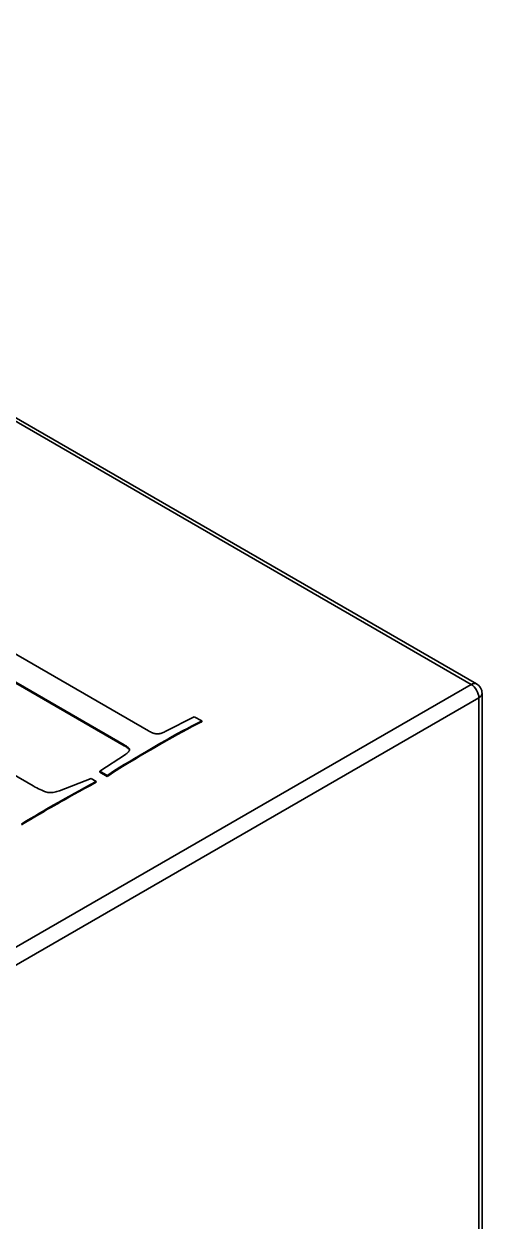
# Model space of a CAD drawing. Header units: millimetres. Extents: x -105 to 105, y -148 to 148.
# Drawn here: x 75.79 to 79.98, y -7.25 to 3.71 of the extents above; entities that cross this region are included whole.
import ezdxf

# ---------------------------------------------------------------- set-up
doc = ezdxf.new("R2010")
doc.units = ezdxf.units.MM
doc.layers.add('粗实线层', color=7, linetype='Continuous', lineweight=35)

msp = doc.modelspace()

# ---------------------------------------------------------------- linework, layer by layer
at = {"layer": '粗实线层', "color": 7, "lineweight": 35, "ltscale": 0.4225}
for p, q in [((69.415, 3.701), (79.88, -2.341)), ((69.465, 3.706), (79.93, -2.336)), ((75.457, -1.917), (76.927, -2.766)), ((76.705, -2.894), (75.235, -2.045)), ((76.705, -2.902), (75.235, -2.053)), ((79.88, -2.341), (68.708, -8.792)), ((79.951, -2.464), (68.778, -8.914)), ((79.951, -16.262), (79.951, -2.464)), ((79.98, -16.222), (79.98, -2.423)), ((74.581, -2.524), (75.872, -3.27)), ((77.081, -2.772), (77.345, -2.636)), ((77.321, -2.722), (77.283, -2.743)), ((77.321, -2.73), (77.283, -2.751)), ((77.356, -2.704), (77.321, -2.722)), ((77.356, -2.712), (77.321, -2.73)), ((77.321, -2.73), (77.321, -2.722)), ((77.345, -2.636), (77.414, -2.675)), ((77.387, -2.688), (77.356, -2.704)), ((77.387, -2.696), (77.356, -2.712)), ((77.356, -2.712), (77.356, -2.704)), ((77.414, -2.675), (77.387, -2.688)), ((77.414, -2.683), (77.387, -2.696)), ((77.387, -2.696), (77.387, -2.688)), ((77.414, -2.683), (77.414, -2.675)), ((76.927, -2.766), (76.937, -2.771)), ((76.937, -2.771), (76.946, -2.776)), ((76.946, -2.776), (76.955, -2.78)), ((76.955, -2.78), (76.963, -2.784)), ((76.963, -2.784), (76.971, -2.787)), ((76.971, -2.787), (76.979, -2.789)), ((76.979, -2.789), (76.986, -2.791)), ((76.986, -2.791), (76.993, -2.793)), ((76.993, -2.793), (76.999, -2.794)), ((76.999, -2.794), (77.006, -2.794)), ((77.006, -2.794), (77.012, -2.794)), ((77.012, -2.794), (77.018, -2.794)), ((77.018, -2.794), (77.025, -2.793)), ((77.025, -2.793), (77.032, -2.791)), ((77.032, -2.791), (77.039, -2.789)), ((77.039, -2.789), (77.047, -2.787)), ((77.047, -2.787), (77.055, -2.784)), ((77.055, -2.784), (77.063, -2.78)), ((77.063, -2.78), (77.072, -2.777)), ((77.072, -2.777), (77.081, -2.772)), ((77.144, -2.819), (77.09, -2.85)), ((77.144, -2.827), (77.09, -2.858)), ((77.194, -2.791), (77.144, -2.819)), ((77.194, -2.799), (77.144, -2.827)), ((77.24, -2.766), (77.194, -2.791)), ((77.24, -2.774), (77.194, -2.799)), ((77.283, -2.743), (77.24, -2.766)), ((77.283, -2.751), (77.24, -2.774)), ((77.283, -2.751), (77.283, -2.743)), ((76.705, -2.902), (76.705, -2.894)), ((76.715, -2.899), (76.705, -2.894)), ((76.715, -2.907), (76.705, -2.902)), ((76.715, -2.907), (76.715, -2.899)), ((76.723, -2.904), (76.715, -2.899)), ((76.723, -2.913), (76.715, -2.907)), ((76.73, -2.909), (76.723, -2.904)), ((76.723, -2.913), (76.723, -2.904)), ((76.73, -2.918), (76.723, -2.913)), ((76.736, -2.914), (76.73, -2.909)), ((76.73, -2.918), (76.73, -2.909)), ((76.736, -2.922), (76.73, -2.918)), ((76.742, -2.919), (76.736, -2.914)), ((76.736, -2.922), (76.736, -2.914)), ((76.742, -2.927), (76.736, -2.922)), ((76.74, -2.962), (76.745, -2.957)), ((76.746, -2.923), (76.742, -2.919)), ((76.742, -2.927), (76.742, -2.919)), ((76.746, -2.931), (76.742, -2.927)), ((76.745, -2.957), (76.748, -2.953)), ((76.749, -2.927), (76.746, -2.923)), ((76.746, -2.931), (76.746, -2.923)), ((76.749, -2.935), (76.746, -2.931)), ((76.748, -2.953), (76.75, -2.949)), ((76.752, -2.931), (76.749, -2.927)), ((76.749, -2.935), (76.749, -2.927)), ((76.752, -2.939), (76.749, -2.935)), ((76.75, -2.949), (76.752, -2.945)), ((76.753, -2.935), (76.752, -2.931)), ((76.752, -2.939), (76.752, -2.931)), ((76.752, -2.945), (76.753, -2.941)), ((76.754, -2.938), (76.753, -2.935)), ((76.753, -2.943), (76.753, -2.935)), ((76.753, -2.941), (76.754, -2.938)), ((76.908, -2.954), (76.851, -2.987)), ((76.97, -2.918), (76.908, -2.954)), ((76.97, -2.926), (76.908, -2.962)), ((77.032, -2.883), (76.97, -2.918)), ((77.032, -2.891), (76.97, -2.926)), ((77.09, -2.85), (77.032, -2.883)), ((77.09, -2.858), (77.032, -2.891)), ((76.481, -3.135), (76.717, -2.982)), ((76.75, -3.048), (76.705, -3.074)), ((76.75, -3.056), (76.705, -3.083)), ((76.717, -2.982), (76.724, -2.977)), ((76.724, -2.977), (76.73, -2.972)), ((76.73, -2.972), (76.736, -2.967)), ((76.736, -2.967), (76.74, -2.962)), ((76.798, -3.019), (76.75, -3.048)), ((76.798, -3.027), (76.75, -3.056)), ((76.851, -2.987), (76.798, -3.019)), ((76.851, -2.996), (76.798, -3.027)), ((76.908, -2.962), (76.851, -2.996)), ((76.549, -3.175), (76.481, -3.135)), ((76.481, -3.143), (76.481, -3.135)), ((76.549, -3.183), (76.481, -3.143)), ((76.572, -3.159), (76.549, -3.175)), ((76.572, -3.167), (76.549, -3.183)), ((76.549, -3.183), (76.549, -3.175)), ((76.599, -3.141), (76.572, -3.159)), ((76.599, -3.149), (76.572, -3.167)), ((76.572, -3.167), (76.572, -3.159)), ((76.63, -3.121), (76.599, -3.141)), ((76.63, -3.129), (76.599, -3.149)), ((76.599, -3.149), (76.599, -3.141)), ((76.665, -3.099), (76.63, -3.121)), ((76.665, -3.107), (76.63, -3.129)), ((76.63, -3.129), (76.63, -3.121)), ((76.705, -3.074), (76.665, -3.099)), ((76.705, -3.083), (76.665, -3.107)), ((76.665, -3.107), (76.665, -3.099)), ((75.872, -3.27), (75.889, -3.28)), ((75.889, -3.28), (75.906, -3.288)), ((76.114, -3.314), (76.404, -3.202)), ((76.343, -3.287), (76.294, -3.314)), ((76.395, -3.258), (76.343, -3.287)), ((76.395, -3.267), (76.343, -3.295)), ((76.449, -3.229), (76.395, -3.258)), ((76.449, -3.237), (76.395, -3.267)), ((76.404, -3.202), (76.449, -3.229)), ((76.449, -3.237), (76.449, -3.229)), ((75.906, -3.288), (75.921, -3.296)), ((75.921, -3.296), (75.936, -3.304)), ((75.936, -3.304), (75.95, -3.31)), ((75.95, -3.31), (75.962, -3.315)), ((75.962, -3.315), (75.975, -3.32)), ((75.975, -3.32), (75.986, -3.324)), ((75.986, -3.324), (75.996, -3.327)), ((75.996, -3.327), (76.006, -3.329)), ((76.006, -3.329), (76.015, -3.33)), ((76.015, -3.33), (76.025, -3.331)), ((76.025, -3.331), (76.035, -3.331)), ((76.035, -3.331), (76.045, -3.33)), ((76.045, -3.33), (76.055, -3.329)), ((76.055, -3.329), (76.066, -3.327)), ((76.066, -3.327), (76.078, -3.325)), ((76.078, -3.325), (76.089, -3.322)), ((76.089, -3.322), (76.101, -3.318)), ((76.101, -3.318), (76.114, -3.314)), ((76.165, -3.385), (76.128, -3.405)), ((76.165, -3.393), (76.128, -3.414)), ((76.205, -3.363), (76.165, -3.385)), ((76.205, -3.371), (76.165, -3.393)), ((76.248, -3.339), (76.205, -3.363)), ((76.248, -3.347), (76.205, -3.371)), ((76.294, -3.314), (76.248, -3.339)), ((76.294, -3.322), (76.248, -3.347)), ((76.343, -3.295), (76.294, -3.322)), ((75.962, -3.501), (75.924, -3.523)), ((75.998, -3.479), (75.962, -3.501)), ((75.998, -3.487), (75.962, -3.509)), ((76.034, -3.459), (75.998, -3.479)), ((76.034, -3.467), (75.998, -3.487)), ((76.062, -3.442), (76.034, -3.459)), ((76.062, -3.451), (76.034, -3.467)), ((76.094, -3.425), (76.062, -3.442)), ((76.094, -3.433), (76.062, -3.451)), ((76.128, -3.405), (76.094, -3.425)), ((76.128, -3.414), (76.094, -3.433)), ((75.806, -3.594), (75.765, -3.619)), ((75.806, -3.602), (75.765, -3.627)), ((75.846, -3.569), (75.806, -3.594)), ((75.846, -3.578), (75.806, -3.602)), ((75.886, -3.546), (75.846, -3.569)), ((75.886, -3.554), (75.846, -3.578)), ((75.924, -3.523), (75.886, -3.546)), ((75.924, -3.531), (75.886, -3.554)), ((75.962, -3.509), (75.924, -3.531))]:
    msp.add_line(p, q, dxfattribs=at)
msp.add_arc((79.879, -2.423), 0.101, 0.2183, 59.6643, dxfattribs=at)
for major_axis, start_param, end_param in [((-0.05, -0.0866), 3.141593, 3.926991), ((-0.05, 0.0866), 3.926991, 5.497787), ((0.1, 0), 5.497787, 6.283185)]:
    msp.add_ellipse((79.88, -2.423), major_axis=major_axis, ratio=0.57735, start_param=start_param, end_param=end_param, dxfattribs=at)

doc.saveas('drawing.dxf')
